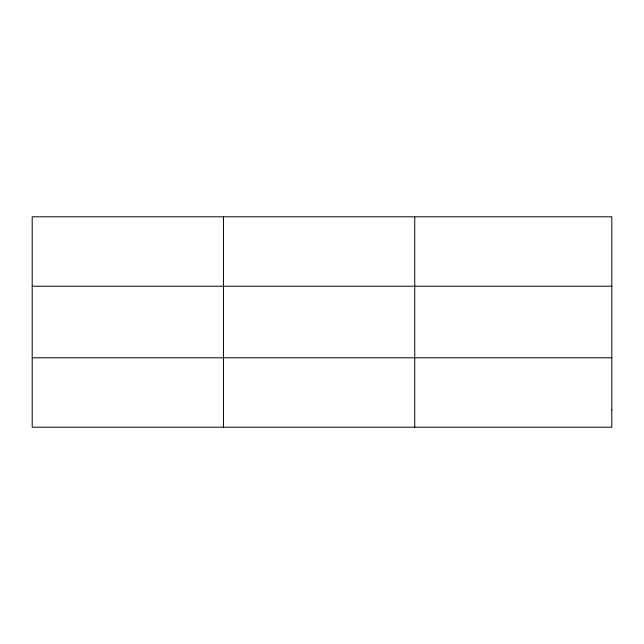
<?xml version="1.0" encoding="UTF-8"?>
<svg xmlns="http://www.w3.org/2000/svg" width="644" height="644" viewBox="0 0 644 644"><rect width="100%" height="100%" fill="white"/><g stroke="black" fill="none" stroke-linecap="round" stroke-linejoin="round"><path stroke-width="0.97" d="M223.468 427.205L223.468 216.795M414.736 427.205L414.736 216.795M32.2 286.234L611.8 286.234M32.2 357.766L611.8 357.766M611.8 409.842L611.8 427.205L32.2 427.205L32.2 216.795L611.8 216.795L611.8 409.842"/></g></svg>
